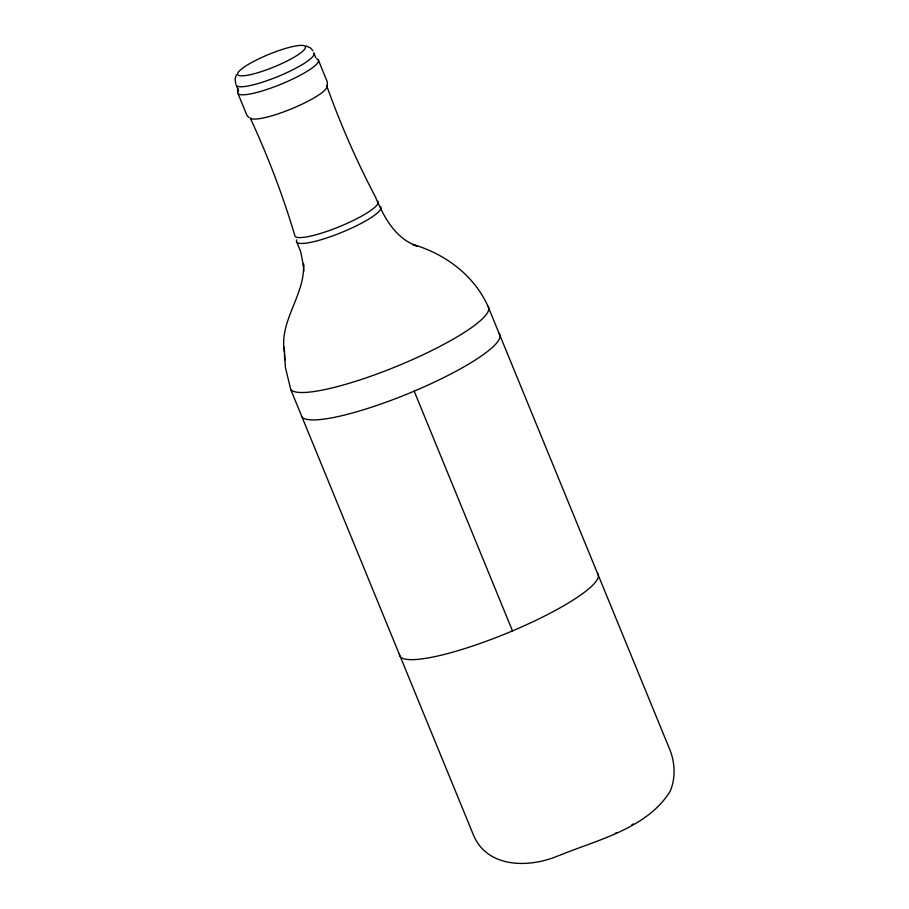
<?xml version="1.0" encoding="UTF-8"?>
<svg xmlns="http://www.w3.org/2000/svg" width="909" height="909" viewBox="0 0 909 909"><rect width="100%" height="100%" fill="white"/><g stroke="black" fill="none" stroke-linecap="round" stroke-linejoin="round"><path stroke-width="1.36" d="M284.369 352.306C278.915 320.275 305.481 294.936 303.481 263.769L303.742 271.314M327.32 86.469L327.24 81.765L318.195 59.676M238.078 91.048L238.351 88.991L238.419 91.536M236.34 74.697L235.067 79.038L235.874 84.594M284.222 347.193L285.415 367.486L290.766 389.586L473.294 834.644C486.951 868.425 529.527 868.14 558.194 855.801L559.569 855.358C597.611 839.734 647.276 828.519 670.24 791.137C675.523 778.581 675.08 763.844 670.444 751.164L487.906 306.106C473.953 275.177 444.819 253.679 412.731 244.43L416.845 246.044C395.063 238.181 383.814 216.944 375.44 196.98C356.601 161.041 340.284 123.783 326.626 85.571M631.835 824.758L633.425 823.94M615.393 833.303L616.313 832.837M306.094 45.927L310.662 48.063L312.923 50.711M248.827 117.477L246.941 115.375L238.022 93.627M315.787 57.665L313.719 52.892A42.041 7.806 -22.3 0 1 280.404 75.492A42.041 7.806 -22.3 0 1 236.431 85.616L238.374 90.82M296.834 242.226L300.652 251.498L303.561 266.28M499.155 333.512A107.239 19.907 -22.3 0 1 414.174 391.154L512.494 630.891M284.483 354.669L284.642 359.919M597.474 573.238A107.239 19.907 -22.3 0 1 506.018 633.584A107.239 19.907 -22.3 0 1 399.392 654.287M414.174 391.154A107.239 19.907 -22.3 0 1 302.004 416.992M380.644 206.741A45.586 8.465 -22.3 0 1 339 233.499A45.586 8.465 -22.3 0 1 296.766 239.874M377.78 201.355A44.973 8.351 -22.3 0 1 342.136 225.534A44.973 8.351 -22.3 0 1 295.095 236.374C283.051 195.867 267.996 156.257 250.191 117.943A41.575 7.715 -22.3 0 0 288.642 109.989A41.575 7.715 -22.3 0 0 326.683 87.719M487.906 306.106A107.239 19.907 -22.3 0 1 402.937 363.748A107.239 19.907 -22.3 0 1 290.766 389.586M316.627 58.812A43.609 8.101 -22.3 0 1 281.892 83.855A43.609 8.101 -22.3 0 1 237.965 91.377M251.032 74.527A36.599 6.795 -22.3 0 0 305.231 48.268A36.599 6.795 -22.3 0 0 258.349 59.062A36.599 6.795 -22.3 0 0 251.032 74.527"/></g></svg>
